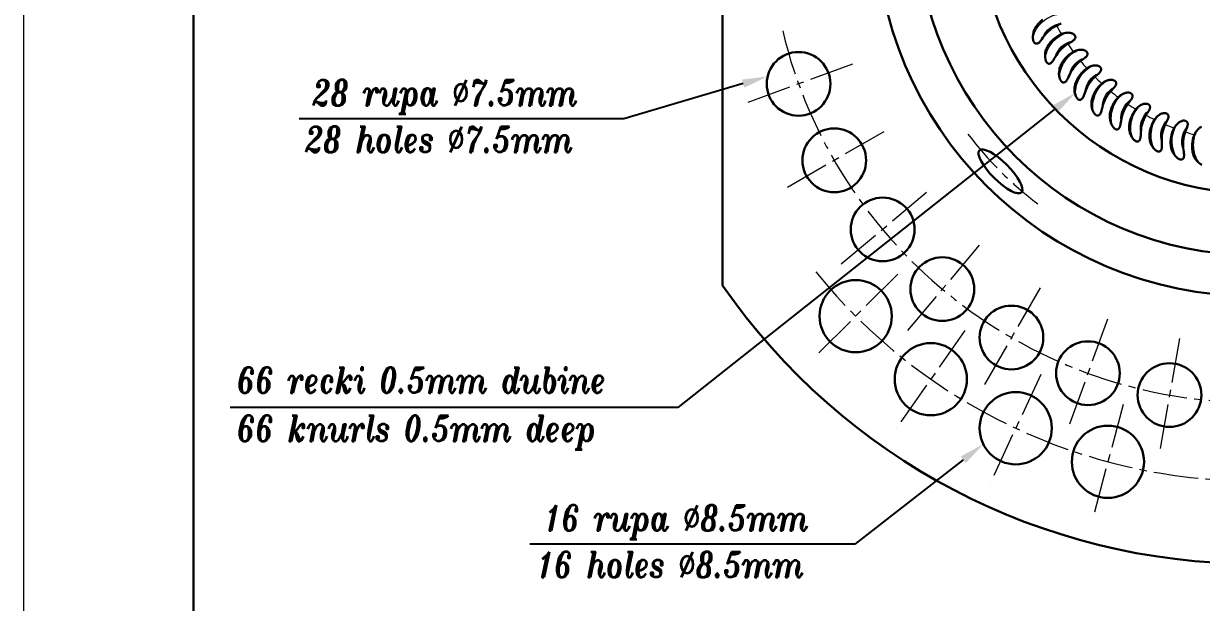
# Model space of a CAD drawing. Extents: x 89 to 633, y -13 to 440.
# Drawn here: x 89 to 227.7, y 121.6 to 189.8 of the extents above; entities that cross this region are included whole.
import ezdxf
from ezdxf import colors
from ezdxf.entities.mleader import LeaderData, LeaderLine
from ezdxf.math import Vec2, Vec3

# ---------------------------------------------------------------- set-up
doc = ezdxf.new("R2010")
doc.units = 0
doc.header["$LTSCALE"] = 7
doc.header["$MEASUREMENT"] = 0
doc.linetypes.add('CENTER2', pattern=[1.125, 0.75, -0.125, 0.125, -0.125])
doc.layers.get('0').update_dxf_attribs({"linetype": 'CONTINUOUS', "lineweight": 15})
for name, color, linetype, lineweight in [('1', 1, 'CENTER2', 15), ('3', 3, 'CONTINUOUS', 30), ('8', 252, 'CONTINUOUS', 15), ('ENGLISH', 252, 'CONTINUOUS', 18)]:
    doc.layers.add(name, color=color, linetype=linetype, lineweight=lineweight)
doc.styles.add('ITALICT', font='ITALICT.shx', dxfattribs={"width": 0.8, "height": 3})
doc.styles.get("Standard").update_dxf_attribs({"font": 'isocp.shx', "height": 3})

msp = doc.modelspace()

# ---------------------------------------------------------------- linework, layer by layer
msp.add_line((89.007, 440.033), (89.007, 20.033))
at = {"layer": '1'}
for p, q in [((186.588, 185.011), (173.902, 180.394)), ((190.29, 177.072), (178.598, 170.322)), ((195.314, 169.897), (184.972, 161.22)), ((201.507, 163.704), (192.83, 153.362)), ((191.911, 160.301), (182.012, 150.402)), ((208.682, 158.68), (201.932, 146.988)), ((216.621, 154.978), (212.004, 142.292)), ((199.823, 153.663), (191.793, 142.194)), ((225.082, 152.711), (222.737, 139.416)), ((208.767, 148.499), (202.851, 135.81)), ((218.472, 144.966), (214.849, 131.443))]:
    msp.add_line(p, q, dxfattribs=at)
for radius, start, end in [(57, 193.46273, 347.32974), (42.14, 217.06668, 232.93332), (66.25, 218.94329, 321.05671)]:
    msp.add_arc((233.807, 202.197), radius, start, end, dxfattribs=at)
at = {"layer": '3'}
for p, q in [((109.007, 435.033), (109.007, 25.033)), ((171.307, 245.438), (171.307, 158.957))]:
    msp.add_line(p, q, dxfattribs=at)
for centre, radius in [((233.807, 202.197), 44.5), ((233.807, 202.197), 39.641), ((233.807, 202.197), 32.4), ((180.245, 182.702), 3.75), ((184.444, 173.697), 3.75), ((190.143, 165.558), 3.75), ((197.169, 158.533), 3.75), ((186.962, 155.351), 4.25), ((205.307, 152.834), 3.75), ((195.808, 147.928), 4.25), ((214.312, 148.635), 3.75), ((223.91, 146.063), 3.75), ((205.809, 142.154), 4.25), ((216.661, 138.205), 4.25)]:
    msp.add_circle(centre, radius, dxfattribs=at)
msp.add_arc((233.807, 202.197), 76, 214.67741, 325.32259, dxfattribs=at)
msp.add_ellipse((204.01, 172.4), major_axis=(-2.475, 2.475), ratio=0.3040045, dxfattribs=at)
at = {"layer": '8', "lineweight": 30, "ltscale": 0.005078}
msp.add_line((210.806, 189.632), (210.622, 189.545), dxfattribs=at)
at = {"layer": '8', "lineweight": 30, "ltscale": 0.009946}
msp.add_line((210.806, 189.632), (211.166, 189.802), dxfattribs=at)
at = {"layer": '8', "lineweight": 30, "ltscale": 0.000240923}
msp.add_line((207.833, 188.007), (207.834, 187.998), dxfattribs=at)
at = {"layer": '8', "lineweight": 30, "ltscale": 0.015024}
for p, q in [((211.93, 187.399), (212.446, 187.706)), ((213.436, 185.386), (213.921, 185.741)), ((215.126, 183.526), (215.575, 183.925)), ((216.985, 181.835), (217.394, 182.275)), ((218.997, 180.328), (219.363, 180.805)), ((221.143, 179.019), (221.461, 179.529)), ((223.404, 177.92), (223.672, 178.458)), ((225.758, 177.041), (225.975, 177.602))]:
    msp.add_line(p, q, dxfattribs=at)
at = {"layer": '8', "lineweight": 30}
for points in [[(207.994, 189.058), (208.048, 189.174), (208.109, 189.288), (208.176, 189.399), (208.248, 189.506), (208.326, 189.61), (208.408, 189.711), (208.46, 189.77), (208.513, 189.828), (208.624, 189.939), (208.74, 190.046), (208.861, 190.147), (208.986, 190.243)], [(212.446, 187.706), (212.519, 187.751), (212.589, 187.801), (212.623, 187.827), (212.655, 187.854), (212.685, 187.882), (212.712, 187.912), (212.744, 187.95), (212.77, 187.987), (212.791, 188.024), (212.807, 188.06), (212.82, 188.101), (212.829, 188.141), (212.832, 188.178), (212.831, 188.22), (212.825, 188.26), (212.816, 188.297), (212.806, 188.324), (212.795, 188.349), (212.768, 188.398), (212.75, 188.424), (212.73, 188.449), (212.707, 188.475), (212.682, 188.499), (212.629, 188.543), (212.57, 188.583), (212.505, 188.619), (212.435, 188.65), (212.358, 188.677), (212.275, 188.699), (212.185, 188.716), (212.089, 188.727), (211.986, 188.731), (211.876, 188.728)], [(207.834, 187.998), (207.843, 187.928), (207.857, 187.86), (207.875, 187.792), (207.898, 187.726), (207.927, 187.662), (207.944, 187.632), (207.963, 187.602), (207.996, 187.558), (208.034, 187.518), (208.055, 187.5), (208.078, 187.484), (208.099, 187.471), (208.122, 187.459), (208.159, 187.446), (208.197, 187.437), (208.235, 187.434), (208.273, 187.435), (208.31, 187.442), (208.338, 187.449), (208.365, 187.458), (208.417, 187.482), (208.466, 187.511), (208.514, 187.545), (208.559, 187.583), (208.596, 187.617), (208.631, 187.653), (208.678, 187.704), (208.723, 187.757), (208.774, 187.821), (208.823, 187.886), (208.887, 187.974), (209.013, 188.152)], [(209.36, 186.663), (209.403, 186.785), (209.452, 186.904), (209.508, 187.02), (209.57, 187.134), (209.638, 187.245), (209.71, 187.353), (209.756, 187.417), (209.804, 187.48), (209.903, 187.601), (210.009, 187.718), (210.119, 187.831), (210.234, 187.938)], [(209.301, 185.593), (209.317, 185.525), (209.337, 185.458), (209.362, 185.392), (209.391, 185.328), (209.426, 185.268), (209.446, 185.239), (209.467, 185.212), (209.505, 185.17), (209.546, 185.135), (209.569, 185.119), (209.593, 185.105), (209.616, 185.094), (209.639, 185.085), (209.677, 185.074), (209.716, 185.069), (209.754, 185.07), (209.792, 185.075), (209.828, 185.085), (209.855, 185.094), (209.881, 185.106), (209.93, 185.135), (209.977, 185.169), (210.021, 185.207), (210.063, 185.249), (210.096, 185.287), (210.128, 185.325), (210.169, 185.381), (210.209, 185.438), (210.254, 185.506), (210.297, 185.576), (210.352, 185.67), (210.46, 185.859)], [(213.921, 185.741), (213.988, 185.793), (214.054, 185.849), (214.085, 185.878), (214.114, 185.909), (214.141, 185.939), (214.166, 185.971), (214.194, 186.012), (214.216, 186.052), (214.233, 186.091), (214.246, 186.128), (214.255, 186.17), (214.26, 186.21), (214.26, 186.248), (214.255, 186.289), (214.245, 186.328), (214.232, 186.364), (214.22, 186.39), (214.206, 186.415), (214.175, 186.46), (214.154, 186.485), (214.132, 186.508), (214.107, 186.531), (214.08, 186.553), (214.023, 186.592), (213.96, 186.626), (213.893, 186.656), (213.819, 186.68), (213.74, 186.7), (213.655, 186.714), (213.565, 186.722), (213.468, 186.723), (213.365, 186.718), (213.256, 186.704)], [(210.947, 184.41), (210.978, 184.535), (211.016, 184.658), (211.061, 184.779), (211.112, 184.898), (211.168, 185.015), (211.23, 185.13), (211.27, 185.198), (211.311, 185.264), (211.399, 185.395), (211.493, 185.522), (211.592, 185.644), (211.697, 185.762)], [(215.575, 183.925), (215.637, 183.983), (215.697, 184.045), (215.725, 184.078), (215.751, 184.11), (215.775, 184.144), (215.797, 184.178), (215.821, 184.221), (215.839, 184.263), (215.853, 184.303), (215.862, 184.341), (215.867, 184.384), (215.868, 184.424), (215.864, 184.462), (215.855, 184.503), (215.842, 184.541), (215.826, 184.575), (215.811, 184.6), (215.795, 184.623), (215.76, 184.665), (215.737, 184.688), (215.712, 184.709), (215.685, 184.73), (215.656, 184.749), (215.596, 184.782), (215.53, 184.81), (215.46, 184.833), (215.385, 184.85), (215.304, 184.862), (215.218, 184.868), (215.127, 184.868), (215.031, 184.86), (214.929, 184.845), (214.822, 184.821)], [(210.991, 183.339), (211.013, 183.273), (211.039, 183.208), (211.07, 183.145), (211.105, 183.084), (211.146, 183.027), (211.168, 183), (211.192, 182.975), (211.233, 182.937), (211.278, 182.906), (211.302, 182.892), (211.327, 182.881), (211.351, 182.872), (211.375, 182.865), (211.414, 182.858), (211.453, 182.857), (211.491, 182.861), (211.528, 182.87), (211.563, 182.883), (211.589, 182.895), (211.614, 182.909), (211.66, 182.942), (211.704, 182.981), (211.744, 183.023), (211.781, 183.069), (211.811, 183.109), (211.839, 183.151), (211.875, 183.21), (211.909, 183.27), (211.947, 183.343), (211.983, 183.416), (212.029, 183.515), (212.119, 183.713)], [(212.741, 182.317), (212.761, 182.444), (212.787, 182.571), (212.82, 182.696), (212.859, 182.819), (212.904, 182.941), (212.955, 183.061), (212.988, 183.132), (213.023, 183.203), (213.097, 183.341), (213.179, 183.476), (213.266, 183.607), (213.359, 183.735)], [(217.394, 182.275), (217.451, 182.339), (217.504, 182.406), (217.529, 182.441), (217.552, 182.476), (217.573, 182.511), (217.592, 182.547), (217.611, 182.593), (217.626, 182.636), (217.635, 182.677), (217.641, 182.716), (217.642, 182.76), (217.639, 182.8), (217.631, 182.836), (217.618, 182.876), (217.602, 182.913), (217.582, 182.946), (217.566, 182.969), (217.548, 182.99), (217.508, 183.029), (217.483, 183.049), (217.457, 183.068), (217.427, 183.086), (217.397, 183.102), (217.334, 183.13), (217.266, 183.152), (217.194, 183.168), (217.117, 183.178), (217.036, 183.182), (216.95, 183.18), (216.859, 183.17), (216.764, 183.154), (216.664, 183.129), (216.559, 183.095)], [(212.886, 181.255), (212.915, 181.191), (212.947, 181.129), (212.984, 181.07), (213.025, 181.013), (213.071, 180.96), (213.095, 180.935), (213.121, 180.912), (213.166, 180.879), (213.214, 180.852), (213.239, 180.84), (213.265, 180.831), (213.29, 180.825), (213.314, 180.82), (213.354, 180.817), (213.393, 180.82), (213.43, 180.827), (213.466, 180.839), (213.5, 180.856), (213.524, 180.87), (213.548, 180.887), (213.591, 180.924), (213.63, 180.967), (213.666, 181.013), (213.699, 181.062), (213.725, 181.105), (213.749, 181.149), (213.779, 181.211), (213.807, 181.275), (213.838, 181.35), (213.867, 181.427), (213.904, 181.529), (213.974, 181.735)], [(214.726, 180.405), (214.733, 180.533), (214.748, 180.661), (214.769, 180.789), (214.796, 180.916), (214.829, 181.041), (214.868, 181.166), (214.894, 181.24), (214.922, 181.313), (214.984, 181.458), (215.052, 181.6), (215.126, 181.739), (215.207, 181.874)], [(219.363, 180.805), (219.413, 180.874), (219.46, 180.946), (219.481, 180.983), (219.501, 181.02), (219.518, 181.057), (219.533, 181.095), (219.548, 181.142), (219.558, 181.187), (219.564, 181.229), (219.566, 181.267), (219.563, 181.311), (219.556, 181.35), (219.545, 181.386), (219.528, 181.425), (219.508, 181.46), (219.486, 181.491), (219.467, 181.512), (219.447, 181.532), (219.404, 181.567), (219.377, 181.584), (219.349, 181.6), (219.318, 181.615), (219.286, 181.629), (219.221, 181.65), (219.151, 181.665), (219.078, 181.674), (219.001, 181.677), (218.919, 181.674), (218.834, 181.663), (218.745, 181.646), (218.651, 181.62), (218.554, 181.586), (218.453, 181.542)], [(221.461, 179.529), (221.505, 179.602), (221.545, 179.678), (221.563, 179.717), (221.578, 179.756), (221.592, 179.795), (221.603, 179.833), (221.614, 179.882), (221.62, 179.927), (221.622, 179.97), (221.62, 180.008), (221.613, 180.051), (221.602, 180.09), (221.588, 180.125), (221.567, 180.162), (221.544, 180.194), (221.519, 180.223), (221.498, 180.242), (221.476, 180.26), (221.43, 180.291), (221.402, 180.306), (221.373, 180.319), (221.34, 180.331), (221.307, 180.342), (221.24, 180.357), (221.169, 180.365), (221.095, 180.367), (221.018, 180.363), (220.938, 180.351), (220.854, 180.333), (220.766, 180.307), (220.676, 180.272), (220.583, 180.229), (220.486, 180.176)], [(214.972, 179.361), (215.006, 179.301), (215.045, 179.242), (215.087, 179.186), (215.133, 179.133), (215.183, 179.085), (215.21, 179.063), (215.238, 179.042), (215.286, 179.013), (215.336, 178.991), (215.362, 178.982), (215.389, 178.975), (215.414, 178.971), (215.439, 178.969), (215.479, 178.97), (215.517, 178.976), (215.554, 178.987), (215.588, 179.003), (215.621, 179.022), (215.644, 179.039), (215.665, 179.058), (215.705, 179.099), (215.74, 179.145), (215.771, 179.194), (215.799, 179.246), (215.821, 179.291), (215.84, 179.337), (215.865, 179.402), (215.887, 179.468), (215.91, 179.546), (215.932, 179.625), (215.959, 179.731), (216.009, 179.943)], [(216.884, 178.69), (216.879, 178.818), (216.881, 178.947), (216.89, 179.076), (216.905, 179.205), (216.926, 179.333), (216.953, 179.461), (216.972, 179.537), (216.993, 179.612), (217.04, 179.762), (217.095, 179.91), (217.156, 180.056), (217.223, 180.198)], [(223.672, 178.458), (223.708, 178.535), (223.741, 178.614), (223.755, 178.655), (223.767, 178.695), (223.777, 178.735), (223.785, 178.775), (223.79, 178.824), (223.792, 178.87), (223.79, 178.912), (223.784, 178.95), (223.773, 178.993), (223.758, 179.03), (223.741, 179.063), (223.718, 179.098), (223.691, 179.128), (223.663, 179.154), (223.641, 179.172), (223.618, 179.187), (223.568, 179.214), (223.539, 179.226), (223.508, 179.236), (223.475, 179.245), (223.441, 179.253), (223.373, 179.261), (223.302, 179.263), (223.228, 179.258), (223.152, 179.246), (223.072, 179.227), (222.991, 179.201), (222.906, 179.166), (222.82, 179.124), (222.731, 179.071), (222.64, 179.009)], [(217.228, 177.674), (217.268, 177.617), (217.312, 177.562), (217.359, 177.511), (217.41, 177.462), (217.465, 177.419), (217.494, 177.399), (217.523, 177.382), (217.574, 177.358), (217.626, 177.34), (217.653, 177.334), (217.68, 177.33), (217.705, 177.328), (217.73, 177.328), (217.77, 177.333), (217.807, 177.342), (217.843, 177.357), (217.876, 177.376), (217.906, 177.398), (217.927, 177.417), (217.947, 177.438), (217.982, 177.483), (218.013, 177.532), (218.039, 177.584), (218.062, 177.638), (218.079, 177.685), (218.095, 177.733), (218.113, 177.8), (218.128, 177.868), (218.144, 177.948), (218.158, 178.028), (218.175, 178.136), (218.205, 178.352)], [(219.195, 177.188), (219.178, 177.315), (219.168, 177.443), (219.164, 177.573), (219.167, 177.702), (219.176, 177.832), (219.191, 177.961), (219.202, 178.039), (219.216, 178.116), (219.249, 178.27), (219.289, 178.422), (219.336, 178.573), (219.389, 178.721)], [(225.975, 177.602), (226.003, 177.682), (226.028, 177.764), (226.038, 177.806), (226.046, 177.847), (226.053, 177.888), (226.056, 177.928), (226.058, 177.977), (226.055, 178.023), (226.049, 178.065), (226.039, 178.103), (226.024, 178.144), (226.006, 178.18), (225.986, 178.211), (225.959, 178.244), (225.93, 178.271), (225.899, 178.295), (225.876, 178.31), (225.851, 178.323), (225.8, 178.344), (225.769, 178.354), (225.738, 178.361), (225.704, 178.367), (225.669, 178.371), (225.6, 178.373), (225.529, 178.368), (225.456, 178.356), (225.382, 178.337), (225.304, 178.311), (225.226, 178.277), (225.145, 178.234), (225.063, 178.184), (224.979, 178.123), (224.895, 178.053)], [(227.688, 177.644), (227.614, 177.611), (227.538, 177.569), (227.462, 177.52), (227.385, 177.461), (227.307, 177.393), (227.23, 177.315)], [(219.634, 176.209), (219.679, 176.156), (219.728, 176.106), (219.78, 176.059), (219.835, 176.016), (219.894, 175.978), (219.925, 175.961), (219.956, 175.946), (220.008, 175.927), (220.062, 175.914), (220.089, 175.911), (220.117, 175.909), (220.142, 175.91), (220.167, 175.912), (220.206, 175.921), (220.242, 175.934), (220.276, 175.952), (220.307, 175.974), (220.335, 175.999), (220.355, 176.02), (220.372, 176.042), (220.403, 176.09), (220.429, 176.142), (220.451, 176.196), (220.468, 176.253), (220.481, 176.301), (220.491, 176.35), (220.503, 176.419), (220.512, 176.487), (220.52, 176.569), (220.527, 176.65), (220.533, 176.759), (220.542, 176.977)], [(221.639, 175.912), (221.61, 176.037), (221.587, 176.164), (221.571, 176.292), (221.562, 176.422), (221.558, 176.551), (221.561, 176.682), (221.565, 176.76), (221.571, 176.838), (221.589, 176.995), (221.614, 177.15), (221.647, 177.304), (221.686, 177.457)], [(224.193, 174.874), (224.152, 174.996), (224.117, 175.12), (224.089, 175.246), (224.067, 175.374), (224.052, 175.503), (224.042, 175.633), (224.038, 175.712), (224.037, 175.79), (224.04, 175.947), (224.051, 176.104), (224.068, 176.261), (224.092, 176.417)], [(222.168, 174.98), (222.219, 174.931), (222.272, 174.886), (222.328, 174.844), (222.387, 174.806), (222.449, 174.774), (222.481, 174.76), (222.514, 174.749), (222.568, 174.734), (222.622, 174.727), (222.65, 174.726), (222.677, 174.727), (222.703, 174.73), (222.728, 174.735), (222.765, 174.747), (222.8, 174.764), (222.832, 174.784), (222.861, 174.809), (222.887, 174.837), (222.904, 174.86), (222.919, 174.884), (222.946, 174.934), (222.966, 174.988), (222.983, 175.044), (222.995, 175.102), (223.003, 175.152), (223.008, 175.201), (223.014, 175.271), (223.016, 175.34), (223.017, 175.422), (223.015, 175.503), (223.011, 175.612), (223, 175.83)], [(224.808, 173.997), (224.863, 173.953), (224.92, 173.913), (224.98, 173.876), (225.043, 173.844), (225.108, 173.818), (225.141, 173.808), (225.174, 173.799), (225.229, 173.79), (225.284, 173.788), (225.312, 173.789), (225.339, 173.793), (225.364, 173.799), (225.388, 173.806), (225.425, 173.821), (225.458, 173.842), (225.488, 173.865), (225.514, 173.893), (225.537, 173.923), (225.552, 173.947), (225.565, 173.972), (225.586, 174.025), (225.602, 174.081), (225.613, 174.138), (225.619, 174.197), (225.622, 174.247), (225.623, 174.297), (225.622, 174.366), (225.618, 174.436), (225.611, 174.517), (225.602, 174.598), (225.587, 174.707), (225.555, 174.922)], [(226.833, 174.084), (226.781, 174.201), (226.735, 174.322), (226.695, 174.445), (226.661, 174.57), (226.633, 174.697), (226.611, 174.825), (226.6, 174.903), (226.591, 174.981), (226.58, 175.138), (226.575, 175.295), (226.578, 175.453), (226.587, 175.61)], [(227.53, 173.269), (227.588, 173.231), (227.649, 173.196), (227.712, 173.165)]]:
    msp.add_lwpolyline(points, dxfattribs=at)
for centre, radius, start, end in [((209.886, 188.23), 2.065, 156.38003, 186.19506), ((212.743, 185.552), 4.547, 132.43904, 145.12075), ((212.391, 185.926), 4.033, 124.5411, 132.34167), ((212.167, 186.255), 3.635, 115.14808, 124.56549), ((211.99, 186.754), 1.977, 93.29777, 113.95525), ((212.753, 185.125), 3.776, 114.50435, 131.84232), ((213.888, 184.121), 3.818, 120.85478, 138.06129), ((211.322, 186.019), 2.066, 161.83813, 191.91125), ((214.421, 183.625), 4.547, 137.89358, 150.5753), ((214.472, 183.201), 3.776, 119.9589, 137.29687), ((213.557, 184.75), 1.977, 98.75232, 119.4098), ((216.274, 181.866), 4.547, 143.34813, 156.02985), ((215.696, 182.31), 3.818, 126.30932, 143.51583), ((216.365, 181.449), 3.776, 125.41345, 142.75142), ((215.307, 182.904), 1.977, 104.20687, 124.86435), ((212.962, 183.955), 2.066, 167.29268, 197.3658), ((217.669, 180.678), 3.818, 131.76387, 148.97038), ((217.225, 181.233), 1.977, 109.66141, 130.31889), ((214.79, 182.056), 2.066, 172.74722, 202.82034), ((218.286, 180.291), 4.547, 148.80268, 161.48439), ((218.416, 179.885), 3.776, 130.86799, 148.20596), ((219.787, 179.242), 3.818, 137.21841, 154.42492), ((216.791, 180.34), 2.066, 178.20177, 208.27489), ((220.438, 178.915), 4.547, 154.25722, 166.93894), ((220.607, 178.523), 3.776, 136.32254, 153.66051), ((219.292, 179.752), 1.977, 115.11596, 135.77344), ((222.033, 178.013), 3.818, 142.67296, 159.87947), ((222.712, 177.75), 4.547, 159.71177, 172.39348), ((222.915, 177.376), 3.774, 141.76842, 159.11641), ((221.492, 178.474), 1.977, 120.5705, 141.22798), ((224.385, 177.003), 3.818, 148.11953, 165.32652), ((223.803, 177.41), 1.977, 126.02504, 146.68253), ((218.946, 178.821), 2.066, 183.65631, 213.72943), ((225.086, 176.806), 4.547, 165.16631, 177.84803), ((225.326, 176.452), 3.776, 147.23163, 164.5696), ((226.822, 176.222), 3.818, 153.58205, 170.78856), ((227.811, 175.763), 3.776, 152.68617, 170.02414), ((226.204, 176.571), 1.977, 131.47959, 152.13707), ((221.235, 177.515), 2.066, 189.11086, 219.18398), ((227.539, 176.092), 4.547, 170.62086, 183.30257), ((229.323, 175.675), 3.818, 159.03659, 176.2431), ((230.351, 175.312), 3.776, 158.14072, 175.47869), ((228.674, 175.965), 1.977, 136.93414, 157.59162), ((223.64, 176.432), 2.068, 194.57951, 224.62416), ((226.134, 175.581), 2.066, 200.01995, 230.09307), ((230.049, 175.614), 4.547, 176.0754, 188.75712), ((228.698, 174.972), 2.066, 205.4745, 235.54761)]:
    msp.add_arc(centre, radius, start, end, dxfattribs=at)
at = {"layer": '8', "lineweight": 13}
for start, end in [(208.62081, 211.08412), (214.07536, 216.53867), (219.5299, 221.99321), (224.98445, 227.44776), (230.439, 232.9023), (235.89354, 238.35685), (241.34808, 243.8114), (246.80263, 249.26595), (252.25718, 254.72049)]:
    msp.add_arc((233.807, 202.197), 26.413, start, end, dxfattribs=at)
at = {"layer": '8', "lineweight": 13, "extrusion": (0, 0, -1)}
for centre, major_axis, start_param, end_param in [((210.257, 188.542), (-2.05, -1.863), 0.6769148, 2.3229645), ((210.637, 188.124), (-1.458, -1.325), 0.926535, 2.4518727), ((211.661, 186.366), (-1.863, -2.05), 0.6769148, 2.3229645), ((212.08, 185.985), (-1.325, -1.458), 0.926535, 2.4518727), ((213.267, 184.332), (-1.66, -2.217), 0.6769148, 2.3229645), ((213.72, 183.993), (-1.181, -1.577), 0.926535, 2.4518727), ((215.058, 182.46), (-1.442, -2.365), 0.6769148, 2.3229645), ((215.541, 182.166), (-1.025, -1.682), 0.926535, 2.4518727), ((217.019, 180.768), (-1.21, -2.492), 0.6769148, 2.3229645), ((217.528, 180.52), (-0.861, -1.772), 0.926535, 2.4518727), ((219.132, 179.269), (-0.968, -2.595), 0.6769148, 2.3229645), ((219.662, 179.071), (-0.688, -1.846), 0.926535, 2.4518727), ((221.378, 177.978), (-0.717, -2.676), 0.6769148, 2.3229645), ((221.924, 177.831), (-0.51, -1.903), 0.926535, 2.4518727), ((223.736, 176.906), (-0.459, -2.732), 0.6769148, 2.3229645), ((224.294, 176.812), (-0.327, -1.943), 0.926535, 2.4518727), ((226.186, 176.063), (-0.198, -2.763), 0.6769148, 2.3229645), ((226.75, 176.023), (-0.141, -1.965), 0.926535, 2.4518727), ((228.705, 175.457), (0.066, -2.769), 0.6769148, 2.3229645)]:
    msp.add_ellipse(centre, major_axis=major_axis, ratio=0.7071068, start_param=start_param, end_param=end_param, dxfattribs=at)

# ---------------------------------------------------------------- texts
at = {"style": 'ITALICT', "width": 0.8}
for s, p in [('28 rupa %%C7.5mm', (123.004, 180.166)), ('66 recki 0.5mm dubine', (114.138, 146.321)), ('16 rupa %%C8.5mm', (150.184, 130.094))]:
    msp.add_text(s, height=3, dxfattribs=at).set_placement(p)
at = {"layer": 'ENGLISH', "style": 'ITALICT', "width": 0.8}
for s, p in [('28 holes %%C7.5mm', (122.143, 174.675)), ('66 knurls 0.5mm deep', (114.138, 140.637)), ('16 holes %%C8.5mm', (149.323, 124.603))]:
    msp.add_text(s, height=3, dxfattribs=at).set_placement(p)

# ---------------------------------------------------------------- leaders
ml = msp.add_multileader_mtext('Standard')
ml.set_content('', color=256)
ml.set_leader_properties()
ml.build(insert=Vec2(0, 0))
ml.multileader.update_dxf_attribs({"text_right_attachment_type": 6, "dogleg_length": 0.36, "arrow_head_size": 3})
ctx = ml.context
ctx.base_point, ctx.arrow_head_size, ctx.plane_origin = Vec3(119.436, 180.566), 3, Vec3(193.128, 126.574)
ctx.right_attachment, ctx.text_align_type, ctx.attachment_type = 6, 2, 2
notes = []
notes.append((ctx, [(0, (1, 1, 0), (159.693, 178.566), (-1, 0), 36.257, [(0, [(176.599, 183.58)], 0, [])])]))
ctx.mtext.insert, ctx.mtext.alignment, ctx.mtext.flow_direction = Vec3(121.436, 182.566), 3, 5
ml = msp.add_multileader_mtext('Standard')
ml.set_content('', color=256)
ml.set_leader_properties()
ml.build(insert=Vec2(0, 0))
ml.multileader.update_dxf_attribs({"text_right_attachment_type": 6, "dogleg_length": 0.36, "arrow_head_size": 3})
ctx = ml.context
ctx.base_point, ctx.arrow_head_size, ctx.plane_origin = Vec3(111.344, 146.59), 3, Vec3(199.451, 92.597)
ctx.right_attachment, ctx.text_align_type, ctx.attachment_type = 6, 2, 2
notes.append((ctx, [(0, (1, 1, 0), (166.017, 144.59), (-1, 0), 50.672, [(0, [(212.84, 181.645)], 0, [])])]))
ctx.mtext.insert, ctx.mtext.alignment, ctx.mtext.flow_direction = Vec3(113.344, 148.59), 3, 5
ml = msp.add_multileader_mtext('Standard')
ml.set_content('', color=256)
ml.set_leader_properties()
ml.build(insert=Vec2(0, 0))
ml.multileader.update_dxf_attribs({"text_right_attachment_type": 6, "dogleg_length": 0.36, "arrow_head_size": 3})
ctx = ml.context
ctx.base_point, ctx.arrow_head_size, ctx.plane_origin = Vec3(146.616, 130.494), 3, Vec3(220.308, 76.502)
ctx.right_attachment, ctx.text_align_type, ctx.attachment_type = 6, 2, 2
notes.append((ctx, [(0, (1, 1, 0), (186.873, 128.494), (-1, 0), 36.257, [(0, [(201.994, 140.282)], 0, [])])]))
ctx.mtext.insert, ctx.mtext.alignment, ctx.mtext.flow_direction = Vec3(148.616, 132.494), 3, 5
for ctx, leaders in notes:
    for number, flags, end, landing, length, lines in leaders:
        leader = LeaderData()
        leader.index, (leader.has_last_leader_line, leader.has_dogleg_vector, leader.attachment_direction) = number, flags
        leader.last_leader_point, leader.dogleg_vector, leader.dogleg_length = Vec3(end), Vec3(landing), length
        for number, points, colour, breaks in lines:
            line = LeaderLine()
            line.index, line.vertices, line.color, line.breaks = number, Vec3.list(points), colors.encode_raw_color(colour), breaks
            leader.lines.append(line)
        ctx.leaders.append(leader)

doc.saveas('drawing.dxf')
